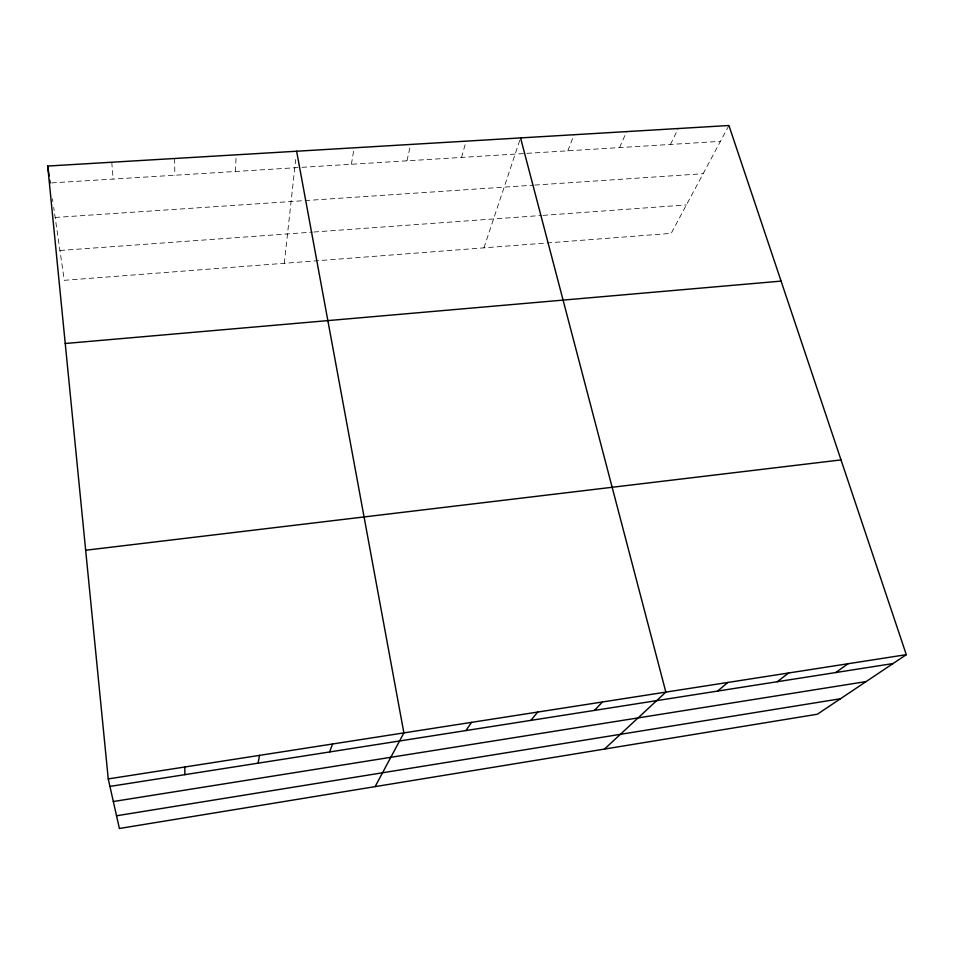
<?xml version="1.0" encoding="UTF-8"?>
<svg xmlns="http://www.w3.org/2000/svg" width="954" height="954" viewBox="0 0 954 954"><rect width="100%" height="100%" fill="white"/><g stroke="black" fill="none" stroke-linecap="round" stroke-linejoin="round"><path stroke-width="0.72" stroke-dasharray="4.77 3.58" d="M235.388 171.47L236.198 154.834M284.292 263.292L295.704 159.509M351.394 164.267L354.161 147.81M406.964 160.809L410.637 144.448M461.557 157.422L466.101 141.156M483.94 247.849L520.109 139.26M567.845 150.815L574.046 134.729M619.599 147.596L626.587 131.604M670.471 144.436L678.211 128.528M728.928 125.511L671.199 233.36L64.276 280.321L53.698 207.412M59.947 250.473L312.459 232.12M313.926 232.013L541.514 215.473M542.969 215.365L686.415 204.931M55.153 217.464L533.31 185.171M534.765 185.076L703.134 173.711M51.623 182.894L300.605 167.415M302.048 167.332L525.415 153.451M526.87 153.355L720.461 141.335M52.446 198.79L52.864 201.664M111.773 162.24L113.109 179.078M174.606 158.495L174.832 175.238"/><path stroke-width="1.43" d="M258.093 763.176L259.56 755.365M329.631 751.955L332.564 744.001M375.113 786.621L403.888 732.899L296.622 151.233M465.922 730.573L471.55 722.357M530.865 720.377L537.734 712.054M594.437 710.408L602.487 701.977M604.49 749.069L665.856 692.115L520.562 137.913M717.599 691.078L727.878 682.456M777.283 681.716L788.6 672.999M835.752 672.546L848.058 663.745M906.3 654.671L817.363 714.224L119.393 828.489L108.255 778.917L47.7 166.044L728.928 125.511L906.3 654.671L108.255 778.917M116.531 815.777L840.474 698.745M113.335 801.527L866.125 681.573M109.937 786.418L893.039 663.555M85.657 550.243L841.023 459.911M65.23 343.5L781.087 281.108M47.7 166.044L49.131 175.93M49.751 180.163L50.157 182.989M184.814 767.004L184.885 774.66"/></g></svg>
